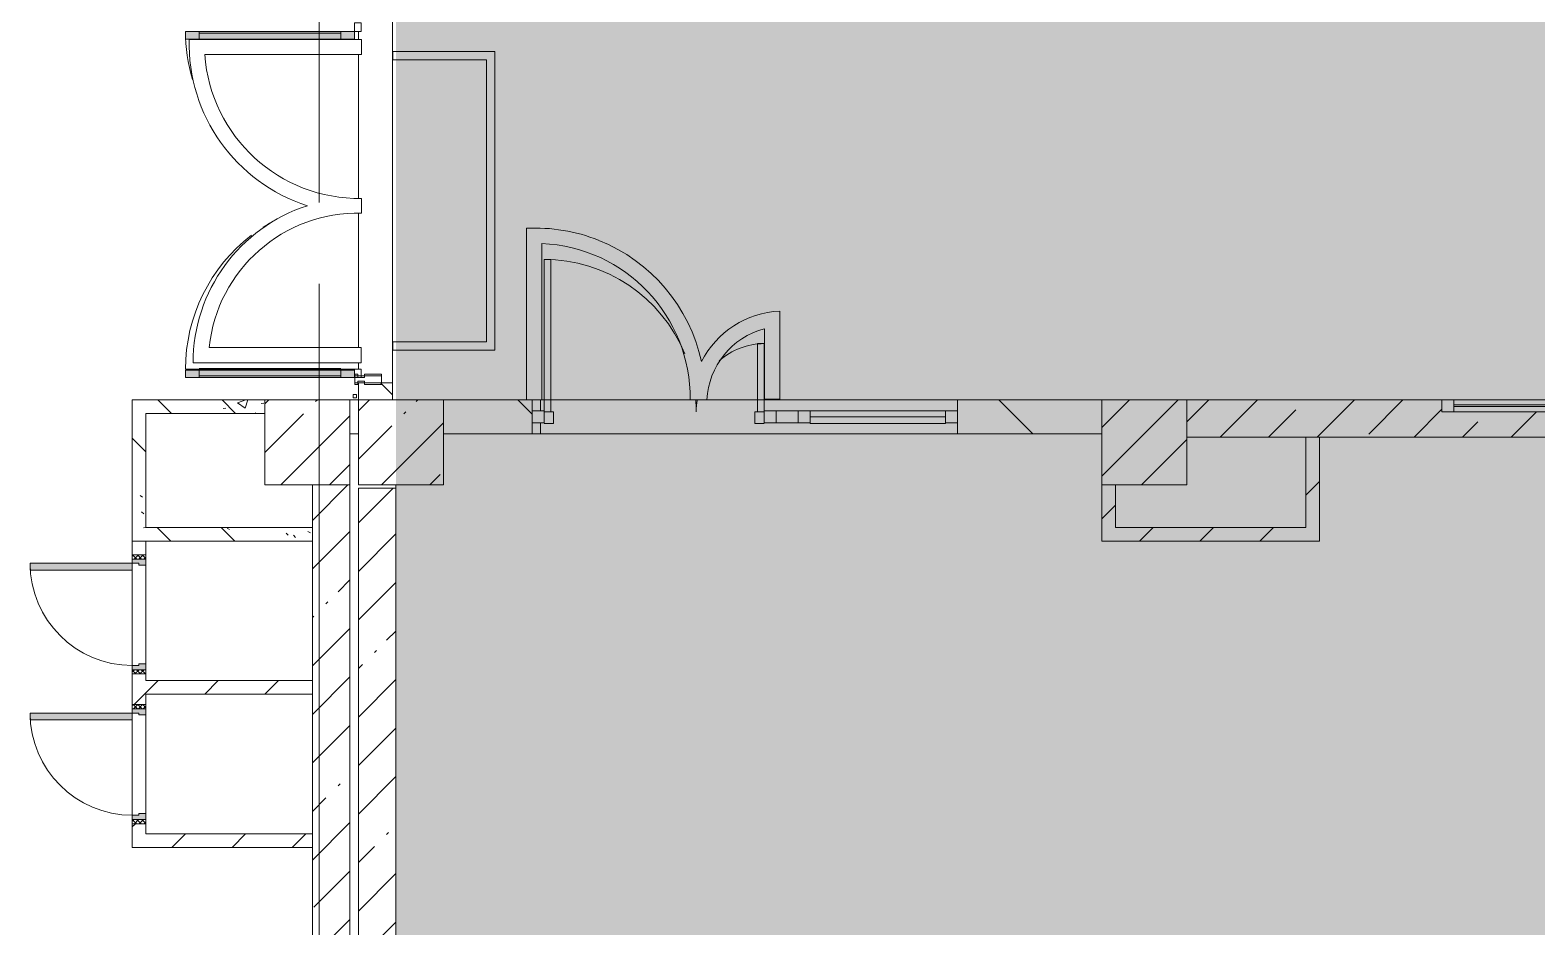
# Model space of a CAD drawing. Header units: millimetres. Extents: x 35147 to 231677, y -8553 to 29000.
# Drawn here: x 141277 to 150135, y 4803 to 10072 of the extents above; entities that cross this region are included whole.
import ezdxf

# ---------------------------------------------------------------- set-up
doc = ezdxf.new("R2010")
doc.units = ezdxf.units.MM
doc.linetypes.add('Осевая', pattern=[3175, 635, -476.25, 1587.5, -476.25])
doc.layers.add('A-DETL-GENF-2', color=7, linetype='Continuous', lineweight=9, true_color=0xc0c0c0, transparency=0.4)
for name, color, linetype, lineweight, true_color in [('A-DETL-GENF-3', 7, 'Continuous', 5, 0xe2e2e2), ('A-DETL-GENF-4', 7, 'Continuous', 5, 0xaaaaaa), ('A-DETL-GENF-5', 7, 'Continuous', 5, 0xb7b7b7), ('A-DOOR-2', 7, 'Continuous', 5, 0xaaaaaa), ('A-DOOR-3', 7, 'Continuous', 5, 0xe2e2e2), ('A-DOOR-4', 7, 'Continuous', 5, 0xb7b7b7), ('A-DOOR-FRAM-2', 7, 'Continuous', 5, 0xe2e2e2), ('A-DOOR-FRAM-3', 7, 'Continuous', 5, 0xaaaaaa), ('A-FLOR-1', 7, 'Continuous', 5, 0xaaaaaa), ('A-FLOR-2', 7, 'Continuous', 5, 0xb7b7b7), ('A-GLAZ-3', 7, 'Continuous', 5, 0x737373), ('A-GLAZ-CURT-3', 7, 'Continuous', 5, 0x737373), ('A-GLAZ-CWMG-4', 7, 'Continuous', 5, 0x737373), ('A-WALL-3', 7, 'Continuous', 9, 0x737373), ('I-WALL-4', 7, 'Continuous', 5, 0x737373), ('I-WALL-5', 7, 'Continuous', 5, 0x787878), ('S-COLS-2', 7, 'Continuous', 5, 0x737373)]:
    doc.layers.add(name, color=color, linetype=linetype, lineweight=lineweight, true_color=true_color)
for name, color, linetype, lineweight in [('A-GLAZ-CWMG-2', 7, 'Continuous', 5), ('A-WALL', 7, 'Continuous', 9), ('A-WALL-2', 7, 'Continuous', 5), ('I-WALL-3', 7, 'Continuous', 5), ('S-COLS-1', 7, 'Continuous', 5), ('Оси', 7, 'Continuous', 9), ('Оси-2', 7, 'Осевая', 9)]:
    doc.layers.add(name, color=color, linetype=linetype, lineweight=lineweight)
pattern_1 = [(45, (-38790, -7650), (-285.123, 285.123), []), (45, (-38504.88, -7650), (-285.123, 285.123), [504.031, -100.806, 16.764, -84.042])]
pattern_2 = [(45, (104667.4, 0), (-176.7767, 176.7767), [])]
pattern_3 = [(45, (104667.4, 0), (-285.123, 285.123), []), (45, (104952.5, 0), (-285.123, 285.123), [504.031, -100.806, 16.764, -84.042])]
pattern_4 = [(135, (104667.4, 0), (-353.5534, -353.5534), [])]
pattern_5 = [(135, (104667.4, 0), (-377.171, -377.171), [533.4, -88.9, 17.78, -88.9]), (135, (104667.4, 376.94), (-377.171, -377.171), []), (50, (104667.4, 0), (637.6445, -55.7866), [66.675, -733.425]), (355, (104667.4, 0), (-123.349, 668.699), [53.34, -586.74]), (100.451, (104720.5, -4.65), (514.299, 612.908), [56.665, -623.315]), (46.184, (104667.4, 177.8), (948.776, -147.15), [100.012, -1100.137]), (96.636, (104746.45, 165.5), (830.91, 865.997), [84.998, -934.973]), (351.184, (104667.4, 177.8), (830.918, 865.988), [80.01, -880.11]), (21, (104756.3, 133.35), (530.6506, -357.928), [66.675, -733.425]), (326, (104756.3, 133.35), (216.308, 644.658), [53.34, -586.74]), (71.451, (104800.5, 103.5), (746.96, 286.724), [56.665, -623.315]), (37.5, (104667.39, 0), (10.8105, 295.9426), [16.764, -562.864, 16.764, -578.866, -588.962]), (37.5, (104667.39, 0), (10.8105, 295.9426), [-1175.258, 16.764, -572.198]), (7.5, (104667.4, 0), (233.8692, 350.6318), [16.764, -322.834, 16.764, -549.529, -224.472]), (7.5, (104667.4, 0), (233.8692, 350.6318), [-905.891, 16.764, -207.708]), (327.5, (104469.14, 0), (474.5678, -20.0513), [16.764, -205.486, 16.764, -676.656, -920.115]), (327.5, (104469.14, 0), (474.5678, -20.0513), [-915.67, 16.764, -903.351]), (317.5, (104380.24, 0), (518.452, 88.9934), [16.764, -272.161, 16.764, -443.738, -653.415]), (317.5, (104380.24, 0), (518.452, 88.9934), [-749.427, 16.764, -636.651])]

# ---------------------------------------------------------------- blocks, each defined once
blk = doc.blocks.new('BSC_Колонна _Прямоугольная - 500х500-23286270-2_9_2_птичка')
at = {"layer": 'S-COLS-1'}
h = blk.add_hatch(dxfattribs=at)
h.set_pattern_fill('FP_66', color=256, style=0, pattern_type=2)
h.set_pattern_definition(pattern_1)
h.paths.add_polyline_path([(-30, -250), (-30, 250), (-250, 250), (-250, -250)])
h = blk.add_hatch(dxfattribs=at)
h.set_pattern_fill('FP_66', color=256, style=0, pattern_type=2)
h.set_pattern_definition(pattern_1)
h.paths.add_polyline_path([(-30, -250), (250, -250), (250, 250), (-30, 250), (-30, 100.3)])
for p, q in [((-30, 250), (-250, 250)), ((-250, 250), (-250, -250)), ((-250, -250), (-30, -250))]:
    blk.add_line(p, q, dxfattribs=at)
at = {"layer": 'S-COLS-2'}
for p, q in [((250, 250), (-30, 250)), ((250, -250), (250, 250)), ((-30, -250), (250, -250))]:
    blk.add_line(p, q, dxfattribs=at)
blk = doc.blocks.new('BSC_Колонна _Прямоугольная - 500х500-V237-2_9_2_птичка')
at = {"layer": 'S-COLS-1'}
h = blk.add_hatch(dxfattribs=at)
h.set_pattern_fill('FP_67', color=256, style=0, pattern_type=2)
h.set_pattern_definition([(45, (-43160, -7650), (-285.123, 285.123), []), (45, (-42874.88, -7650), (-285.123, 285.123), [504.031, -100.806, 16.764, -84.042])])
h.paths.add_polyline_path([(-250, -250), (250, -250), (250, 250), (-250, 250)])
at = {"layer": 'S-COLS-2'}
for p, q in [((250, 250), (-250, 250)), ((-250, 250), (-250, -250)), ((250, -250), (250, 250)), ((-250, -250), (250, -250))]:
    blk.add_line(p, q, dxfattribs=at)
blk = doc.blocks.new('BSC_Колонна _Прямоугольная - 500х500-V318-2_9_2_птичка')
at = {"layer": 'S-COLS-1'}
h = blk.add_hatch(dxfattribs=at)
h.set_pattern_fill('FP_138', color=256, style=0, pattern_type=2)
h.set_pattern_definition([(45, (-38240, -7650), (-285.123, 285.123), []), (45, (-37954.88, -7650), (-285.123, 285.123), [504.031, -100.806, 16.764, -84.042])])
h.paths.add_polyline_path([(-250, -250), (250, -250), (250, 250), (-250, 250), (-250, 100.3)])
for p, q in [((250, 250), (-250, 250)), ((-250, 250), (-250, -250)), ((250, -250), (250, 250)), ((-250, -250), (250, -250))]:
    blk.add_line(p, q, dxfattribs=at)
blk = doc.blocks.new('110_Дверь_СКБ_1Ст - д-18 700x2100h_Технический шкаф ЭОМ и СС-21511926-2_9_2_птичка')
at = {"layer": 'A-DOOR-2'}
h = blk.add_hatch(dxfattribs=at)
h.set_pattern_fill('FP_142', color=256, style=0, pattern_type=2)
h.set_pattern_definition([(135, (1951.41, 104.685), (-14.14214, -14.14214), []), (225, (1951.41, 104.685), (14.14214, -14.14214), [])])
h.paths.add_polyline_path([(337.5, -40), (362.5, -40), (362.5, 40), (337.5, 40)])
at = {"layer": 'A-DOOR-3'}
h = blk.add_hatch(color=256, dxfattribs=at)
h.paths.add_polyline_path([(-312.5, -40), (-277.5, -40), (-277.5, 0), (-287.5, 0), (-287.5, 40), (-312.5, 40)])
h.paths.add_polyline_path([(302.5, 0), (302.5, -40), (337.5, -40), (337.5, 40), (312.5, 40), (312.5, 0)])
at = {"layer": 'A-DOOR-FRAM-2'}
blk.add_hatch(color=256, dxfattribs=at).paths.add_polyline_path([(272.5, 640), (272.5, 40), (312.5, 40), (312.5, 640)])
at = {"layer": 'A-DOOR-FRAM-3'}
h = blk.add_hatch(dxfattribs=at)
h.set_pattern_fill('FP_143', color=256, style=0, pattern_type=2)
h.set_pattern_definition([(45, (-171.384, 104.685), (-14.1421, 14.1421), []), (135, (-171.384, 104.685), (-14.1421, -14.1421), [])])
h.paths.add_polyline_path([(-337.5, -40), (-312.5, -40), (-312.5, 40), (-337.5, 40)])
at = {"layer": 'A-DOOR-2'}
for p, q in [((312.5, 640), (272.5, 640)), ((272.5, 640), (272.5, 40)), ((312.5, 40), (312.5, 640)), ((272.5, 40), (312.5, 40))]:
    blk.add_line(p, q, dxfattribs=at)
blk.add_arc((312.5, 40), 600, 90, 180, dxfattribs=at)
at = {"layer": 'A-DOOR-FRAM-3'}
for p, q in [((-312.5, 40), (-337.5, 40)), ((-337.5, 40), (-337.5, -40)), ((-287.5, 40), (-312.5, 40)), ((-312.5, 40), (-312.5, -40)), ((-312.5, -40), (-312.5, 40)), ((-287.5, 0), (-287.5, 40)), ((-287.5, 40), (272.5, 40)), ((312.5, 40), (312.5, 0)), ((337.5, 40), (312.5, 40)), ((337.5, -40), (337.5, 40)), ((362.5, 40), (337.5, 40)), ((337.5, 40), (337.5, -40)), ((362.5, -40), (362.5, 40)), ((-337.5, -40), (-312.5, -40)), ((-312.5, -40), (-277.5, -40)), ((-277.5, 0), (-287.5, 0)), ((-277.5, -40), (-277.5, 0)), ((302.5, -40), (-277.5, -40)), ((312.5, 0), (302.5, 0)), ((302.5, 0), (302.5, -40)), ((302.5, -40), (337.5, -40)), ((337.5, -40), (362.5, -40))]:
    blk.add_line(p, q, dxfattribs=at)
blk = doc.blocks.new('120_Окно_СКБ_1Ст - 120_Окно_СКБ_1Ст 400х1200 EI30-24228621-2_9_2_птичка')
at = {"layer": 'A-GLAZ-3'}
for p, q in [((-600, 40), (-600, 110)), ((-600, 110), (-530, 110)), ((600, 110), (-600, 110)), ((-530, 110), (-530, 40)), ((530, 40), (530, 110)), ((530, 110), (600, 110)), ((600, 110), (600, 40)), ((-530, 40), (-600, 40)), ((-600, 40), (600, 40)), ((530, 80), (-530, 80)), ((530, 70), (-530, 70)), ((600, 40), (530, 40))]:
    blk.add_line(p, q, dxfattribs=at)
blk = doc.blocks.new('Прямоугольный импост - Импост структурный с накладкой - 160мм Темный-31239214-2_9_2_птичка')
at = {"layer": 'A-GLAZ-CWMG-2'}
for p, q in [((-50, 0), (-50, 17)), ((-50, 17), (0, 17)), ((-40, 0), (-50, 0)), ((-40, -40), (-40, 0)), ((0, 0), (-10, 0)), ((-10, 0), (-10, -40)), ((0, 17), (0, 0)), ((-50, -140), (-50, -40)), ((-50, -40), (-40, -40)), ((-10, -40), (0, -40)), ((0, -40), (0, -140)), ((0, -140), (-50, -140))]:
    blk.add_line(p, q, dxfattribs=at)
blk = doc.blocks.new('Дверь_Витражная_остекление_ - ДВН_ДАО_Главный вход_1800 в свету 5-32258809-2_9_2_птичка')
at = {"layer": 'A-DETL-GENF-3'}
for points in [[(-947.5, -723.4), (-947.5, -20), (-992.5, -20), (-992.5, -1012.5), (-947.5, -1012.5)], [(1042.5, -1012.5), (1042.5, -20), (997.5, -20), (997.5, -1012.5)]]:
    blk.add_hatch(color=256, dxfattribs=at).paths.add_polyline_path(points)
at = {"layer": 'A-DETL-GENF-4'}
for p, q in [((-947.5, -20), (-992.5, -20)), ((-992.5, -1012.5), (-992.5, -20)), ((-947.5, -20), (-992.5, -20)), ((-992.5, -20), (-992.5, -1012.5)), ((-947.5, -1012.5), (-947.5, -20)), ((-947.5, -1012.5), (-947.5, -20)), ((997.5, -1012.5), (997.5, -20)), ((997.5, -20), (997.5, -1012.5)), ((1042.5, -1012.5), (1042.5, -20)), ((1042.5, -1012.5), (1042.5, -20)), ((-992.5, -100), (-947.5, -100)), ((-982.5, -932.5), (-982.5, -100)), ((988.5, -932.5), (988.5, -100)), ((1042.5, -100), (997.5, -100)), ((1032.5, -932.5), (1032.5, -100)), ((-992.5, -932.5), (-947.5, -932.5)), ((1042.5, -932.5), (997.5, -932.5)), ((-992.5, -1012.5), (-947.5, -1012.5)), ((-992.5, -1012.5), (-947.5, -1012.5)), ((1042.5, -1012.5), (997.5, -1012.5)), ((997.5, -1012.5), (1042.5, -1012.5))]:
    blk.add_line(p, q, dxfattribs=at)
at = {"layer": 'A-DOOR-2'}
for p, q in [((-1042.5, 20), (-992.5, 20)), ((-1042.5, -20), (-1042.5, 20)), ((-992.5, 20), (-992.5, -20)), ((992.5, 20), (1042.5, 20)), ((992.5, -20), (992.5, 20)), ((1042.5, 20), (1042.5, -20)), ((-992.5, -20), (-1042.5, -20)), ((-992.5, -1012.5), (-992.5, -20)), ((992.5, -1012.5), (992.5, -20)), ((1042.5, -20), (992.5, -20))]:
    blk.add_line(p, q, dxfattribs=at)
for centre, start, end in [((992.5, -20), 209.21115, 212.8228), ((992.5, -20), 217.57984, 270), ((-992.5, -20), 270, 286.54233)]:
    blk.add_arc(centre, 992.5, start, end, dxfattribs=at)
blk = doc.blocks.new('Прямоугольный импост - Импост структурный с накладкой - 160мм Темный-31915521-2_9_2_птичка')
at = {"layer": 'A-GLAZ-CWMG-2'}
for p, q in [((-25, 0), (-25, 17)), ((-25, 17), (25, 17)), ((-15, 0), (-25, 0)), ((-15, -40), (-15, 0)), ((25, 0), (15, 0)), ((15, 0), (15, -40)), ((25, 17), (25, 0)), ((-25, -140), (-25, -40)), ((-25, -40), (-15, -40)), ((15, -40), (25, -40)), ((25, -40), (25, -140)), ((25, -140), (-25, -140))]:
    blk.add_line(p, q, dxfattribs=at)
blk = doc.blocks.new('Прямоугольный импост - 50 x 70 мм-V390-2_9_2_птичка')
at = {"layer": 'A-GLAZ-CWMG-4'}
for p, q in [((-70, 35), (0, 35)), ((-70, -35), (-70, 35)), ((0, 35), (0, -35)), ((0, -35), (-70, -35))]:
    blk.add_line(p, q, dxfattribs=at)
blk = doc.blocks.new('Дверь_Витражная_остекление_ - ДВН_ДАО_Главный вход_1200 в свету-V391-2_9_2_птичка')
at = {"layer": 'A-DOOR-3'}
for points in [[(-647.5, 30), (-607.5, 30), (-610.8, 925), (-647.5, 925), (-647.5, 35)], [(647.5, 30), (647.5, 430), (607.5, 430), (607.5, 30)]]:
    blk.add_hatch(color=256, dxfattribs=at).paths.add_polyline_path(points)
at = {"layer": 'A-DETL-GENF-5'}
for p, q in [((-607.5, 925), (-647.5, 925)), ((-647.5, 925), (-647.5, 35)), ((-607.5, 30), (-607.5, 925)), ((647.5, 430), (607.5, 430)), ((607.5, 430), (607.5, 30)), ((647.5, 35), (647.5, 430)), ((-647.5, 30), (-607.5, 30)), ((-592.5, 30), (-647.5, 30)), ((-592.5, -40), (-592.5, 30)), ((592.5, -40), (592.5, 30)), ((592.5, 30), (647.5, 30)), ((607.5, 30), (647.5, 30)), ((-647.5, -40), (-592.5, -40)), ((647.5, -40), (592.5, -40))]:
    blk.add_line(p, q, dxfattribs=at)
at = {"layer": 'A-DOOR-4'}
for p, q in [((-647.5, 925), (-647.5, 35)), ((647.5, 430), (647.5, 35))]:
    blk.add_line(p, q, dxfattribs=at)
for centre, radius, start, end in [((-647.5, 30), 895, 22.29231, 90), ((647.5, 30), 400, 90, 131.44756), ((-647.5, 30), 895, 360, 4.55581), ((647.5, 30), 400, 169.71082, 180)]:
    blk.add_arc(centre, radius, start, end, dxfattribs=at)
blk = doc.blocks.new('Системная панель - Стемалит - 40мм-V392-2_9_2_птичка')
at = {"layer": 'A-GLAZ-CURT-3'}
for p, q in [((65, 35), (-65, 35)), ((-65, 35), (-65, -35)), ((65, -35), (65, 35)), ((-65, -35), (65, -35))]:
    blk.add_line(p, q, dxfattribs=at)
blk = doc.blocks.new('Прямоугольный импост - 50 x 70 мм-V393-2_9_2_птичка')
at = {"layer": 'A-GLAZ-CWMG-4'}
for p, q in [((-35, 35), (35, 35)), ((-35, -35), (-35, 35)), ((35, 35), (35, -35)), ((35, -35), (-35, -35))]:
    blk.add_line(p, q, dxfattribs=at)
blk = doc.blocks.new('Прямоугольный импост - 50 x 70 мм-V394-2_9_2_птичка')
at = {"layer": 'A-GLAZ-CWMG-4'}
for p, q in [((0, 35), (-70, 35)), ((-70, 35), (-70, -35)), ((0, -35), (0, 35)), ((-70, -35), (0, -35))]:
    blk.add_line(p, q, dxfattribs=at)
blk = doc.blocks.new('Системная панель - Стекло - 40мм-V395-2_9_2_птичка')
at = {"layer": 'A-GLAZ-CURT-3'}
for p, q in [((397.5, 0), (-397.5, 0)), ((-397.5, 0), (-397.5, -40)), ((397.5, -40), (397.5, 0)), ((-397.5, -40), (397.5, -40))]:
    blk.add_line(p, q, dxfattribs=at)
blk = doc.blocks.new('Прямоугольный импост - 50 x 70 мм-V396-2_9_2_птичка')
at = {"layer": 'A-GLAZ-CWMG-4'}
for p, q in [((-35, 35), (35, 35)), ((-35, -35), (-35, 35)), ((35, 35), (35, -35)), ((35, -35), (-35, -35))]:
    blk.add_line(p, q, dxfattribs=at)
blk = doc.blocks.new('Прямоугольный импост - 50 x 70 мм-V397-2_9_2_птичка')
at = {"layer": 'A-GLAZ-CWMG-4'}
blk.add_line((41991, 7835), (41196, 7835), dxfattribs=at)

msp = doc.modelspace()

# ---------------------------------------------------------------- hatches: boundary and pattern name
at = {"layer": 'A-DETL-GENF-2'}
msp.add_hatch(color=256, dxfattribs=at).paths.add_polyline_path([(180508.3, -280), (180527.4, -280), (180527.4, 3300), (189527.4, 3300), (189527.4, 27350), (146577.4, 27350), (146577.4, 23778), (143427.4, 23778), (143427.4, -280), (179580.8, -280)])
at = {"layer": 'I-WALL-3'}
h = msp.add_hatch(dxfattribs=at)
h.set_pattern_fill('FP_95', color=256, style=0, pattern_type=2)
h.set_pattern_definition(pattern_4)
h.paths.add_polyline_path([(143207.4, 7900), (143407.4, 7900), (143407.4, 8000), (143207.4, 8000)])
h.paths.add_polyline_path([(143207.4, 10130), (143407.4, 10130), (143407.4, 10230), (143207.4, 10230)])
h = msp.add_hatch(dxfattribs=at)
h.set_pattern_fill('FP_95', color=256, style=0, pattern_type=2)
h.set_pattern_definition(pattern_4)
h.paths.add_polyline_path([(143157.4, 7700), (143207.4, 7700), (143207.4, 7900), (143157.4, 7900), (143157.4, 7750.3)])
h = msp.add_hatch(dxfattribs=at)
h.set_pattern_fill('FP_95', color=256, style=0, pattern_type=2)
h.set_pattern_definition(pattern_4)
h.paths.add_polyline_path([(147577.4, 7700), (147577.4, 7900), (146728.4, 7900), (146728.4, 7700)])
h.paths.add_polyline_path([(144228.4, 7700), (144228.4, 7900), (143707.4, 7900), (143707.4, 7700)])
h = msp.add_hatch(dxfattribs=at)
h.set_pattern_fill('FP_92', color=256, style=0, pattern_type=2)
h.set_pattern_definition(pattern_3)
h.paths.add_polyline_path([(149900.2, 7680), (152077.4, 7680), (152077.4, 7900), (150777.4, 7900), (150777.4, 7830), (149577.4, 7830), (149577.4, 7900), (148077.4, 7900), (148077.4, 7680), (148857.4, 7680)])
h = msp.add_hatch(dxfattribs=at)
h.set_pattern_fill('FP_96', color=256, style=0, pattern_type=2)
h.set_pattern_definition(pattern_2)
h.paths.add_polyline_path([(148857.4, 7070), (148857.4, 7680), (148777.4, 7680), (148777.4, 7070)])
h = msp.add_hatch(dxfattribs=at)
h.set_pattern_fill('FP_92', color=256, style=0, pattern_type=2)
h.set_pattern_definition(pattern_3)
h.paths.add_polyline_path([(142937.4, 400), (143157.4, 400), (143157.4, 7400), (142937.4, 7400), (142937.4, 808.9)])
h = msp.add_hatch(dxfattribs=at)
h.set_pattern_fill('FP_92', color=256, style=0, pattern_type=2)
h.set_pattern_definition(pattern_3)
h.paths.add_polyline_path([(143207.4, 410), (143427.4, 410), (143427.4, 7380), (143207.4, 7380), (143207.4, 808.9)])
h = msp.add_hatch(dxfattribs=at)
h.set_pattern_fill('FP_96', color=256, style=0, pattern_type=2)
h.set_pattern_definition(pattern_2)
h.paths.add_polyline_path([(147657.4, 7150), (147657.4, 7400), (147577.4, 7400), (147577.4, 7150)])
h = msp.add_hatch(dxfattribs=at)
h.set_pattern_fill('FP_96', color=256, style=0, pattern_type=2)
h.set_pattern_definition(pattern_2)
h.paths.add_polyline_path([(148777.4, 7070), (148777.4, 7150), (147577.4, 7150), (147577.4, 7070), (148045.1, 7070)])
h = msp.add_hatch(dxfattribs=at)
h.set_pattern_fill('FP_96', color=256, style=0, pattern_type=2)
h.set_pattern_definition(pattern_2)
h.paths.add_polyline_path([(141877.4, 5270), (141957.4, 5270), (141957.4, 5409), (141877.4, 5409)])
h.paths.add_polyline_path([(141877.4, 6109), (141957.4, 6109), (141957.4, 6289), (141877.4, 6289)])
h.paths.add_polyline_path([(141957.4, 6989), (141957.4, 7070), (141877.4, 7070), (141877.4, 6989)])
h = msp.add_hatch(dxfattribs=at)
h.set_pattern_fill('FP_96', color=256, style=0, pattern_type=2)
h.set_pattern_definition(pattern_2)
h.paths.add_polyline_path([(142937.4, 6170), (142937.4, 6250), (141957.4, 6250), (141957.4, 6170), (142480, 6170)])
h = msp.add_hatch(dxfattribs=at)
h.set_pattern_fill('FP_96', color=256, style=0, pattern_type=2)
h.set_pattern_definition(pattern_2)
h.paths.add_polyline_path([(142937.4, 5270), (142937.4, 5350), (141957.4, 5350), (141957.4, 5270), (142480, 5270)])
at = {"layer": 'I-WALL-5'}
h = msp.add_hatch(dxfattribs=at)
h.set_pattern_fill('FP_101', color=256, style=0, pattern_type=2)
h.set_pattern_definition(pattern_5)
h.paths.add_polyline_path([(141877.4, 7150), (141957.4, 7150), (141957.4, 7900), (141877.4, 7900), (141877.4, 7750.3)])
h = msp.add_hatch(dxfattribs=at)
h.set_pattern_fill('FP_101', color=256, style=0, pattern_type=2)
h.set_pattern_definition(pattern_5)
h.paths.add_polyline_path([(142480, 7820), (142657.4, 7820), (142657.4, 7900), (141957.4, 7900), (141957.4, 7820)])
h = msp.add_hatch(dxfattribs=at)
h.set_pattern_fill('FP_101', color=256, style=0, pattern_type=2)
h.set_pattern_definition(pattern_5)
h.paths.add_polyline_path([(141877.4, 7070), (142937.4, 7070), (142937.4, 7150), (141877.4, 7150)])

# ---------------------------------------------------------------- linework, layer by layer
at = {"layer": 'A-FLOR-1'}
for p, q in [((143225.8, 10018), (142212.1, 10018)), ((143207.4, 10064.1), (143207.4, 10018)), ((143225.8, 9928), (143225.8, 10018)), ((142304.1, 9928), (143225.8, 9928)), ((143207.4, 9928), (143207.4, 9083.9)), ((143410.2, 9947.2), (143410.2, 9897.2)), ((143225.8, 8996.7), (143225.8, 9083.1)), ((143207.4, 8996.1), (143207.4, 8208)), ((143410.2, 8241.3), (143410.2, 8191.3)), ((143224.4, 8208), (142330, 8208)), ((143224.4, 8118), (143224.4, 8208)), ((142235.4, 8118), (143224.4, 8118)), ((143207.4, 8118), (143207.4, 8080))]:
    msp.add_line(p, q, dxfattribs=at)
for centre, radius, start, end in [((143211.8, 9993), 1000, 178.56746, 252.28756), ((143211.8, 9993), 910, 184.09604, 270.88287), ((143204.4, 8118), 969, 107.84035, 180), ((143204.4, 8118), 879, 88.60541, 174.12324)]:
    msp.add_arc(centre, radius, start, end, dxfattribs=at)
at = {"layer": 'A-FLOR-2'}
for p, q in [((144010.2, 9947.2), (143410.2, 9947.2)), ((144010.2, 8191.3), (144010.2, 9947.2)), ((143410.2, 9897.2), (143960.2, 9897.2)), ((143960.2, 9897.2), (143960.2, 8241.3)), ((144195.5, 8907.6), (144195.5, 7900)), ((144285.5, 7900), (144285.5, 8818.2)), ((145684.4, 7903), (145684.4, 8421.4)), ((143960.2, 8241.3), (143410.2, 8241.3)), ((145594.4, 8317.2), (145594.4, 7903)), ((143410.2, 8191.3), (144010.2, 8191.3)), ((146728.4, 7900), (144228.4, 7900)), ((144277.4, 7900), (144277.4, 7835)), ((144285.5, 7900), (145158, 7900)), ((145255.9, 7900), (146728.4, 7900)), ((145594.4, 7903), (145684.4, 7903)), ((144277.4, 7765), (144277.4, 7700)), ((143427.4, 7400), (143427.4, 7380))]:
    msp.add_line(p, q, dxfattribs=at)
for centre, radius, start, end in [((144248, 7909), 1000, 68.22304, 93.01125), ((144248, 7909), 910, 359.43333, 87.64026), ((144248, 7909), 1000, 12.44956, 68.09182), ((145709.4, 7878), 544, 92.63401, 153.04618), ((145709.4, 7878), 454, 104.67311, 177.22246)]:
    msp.add_arc(centre, radius, start, end, dxfattribs=at)
at = {"layer": 'A-WALL'}
for p, q in [((142937.4, 7070), (142937.4, 7150)), ((141957.4, 7070), (141877.4, 7070)), ((142937.4, 6170), (142937.4, 6250)), ((142937.4, 5270), (142937.4, 5350))]:
    msp.add_line(p, q, dxfattribs=at)
at = {"layer": 'A-WALL-2'}
for p, q in [((143196.9, 7931), (143176.9, 7931)), ((143176.9, 7931), (143176.9, 7911)), ((143176.9, 7911), (143196.9, 7911)), ((143196.9, 7911), (143196.9, 7931))]:
    msp.add_line(p, q, dxfattribs=at)
at = {"layer": 'A-WALL-3'}
msp.add_line((148857.4, 7680), (148777.4, 7680), dxfattribs=at)
at = {"layer": 'I-WALL-3'}
for p, q in [((143407.4, 10230), (143407.4, 7900)), ((143207.4, 10018), (143207.4, 10064.1)), ((143207.4, 9083.9), (143207.4, 9928)), ((143207.4, 8208), (143207.4, 8996.1)), ((143207.4, 8080), (143207.4, 8118)), ((143407.4, 8000), (143207.4, 8000)), ((143207.4, 8000), (143207.4, 7900)), ((142657.4, 7900), (141877.4, 7900)), ((141877.4, 7900), (141877.4, 6989)), ((143207.4, 7900), (143157.4, 7900)), ((141957.4, 7820), (142657.4, 7820)), ((141957.4, 7150), (141957.4, 7820)), ((143157.4, 7700), (143207.4, 7700)), ((142937.4, 7400), (142937.4, 7150)), ((143157.4, 400), (143157.4, 7400)), ((143427.4, 7380), (143207.4, 7380)), ((143207.4, 7380), (143207.4, 410)), ((142937.4, 7150), (141957.4, 7150)), ((141957.4, 7070), (142937.4, 7070)), ((141957.4, 6989), (141957.4, 7070)), ((142937.4, 7070), (142937.4, 6250)), ((141877.4, 6289), (141877.4, 6109)), ((141957.4, 6250), (141957.4, 6289)), ((142937.4, 6250), (141957.4, 6250)), ((141957.4, 6109), (141957.4, 6170)), ((141957.4, 6170), (142937.4, 6170)), ((142937.4, 6170), (142937.4, 5350)), ((141877.4, 5409), (141877.4, 5270)), ((141957.4, 5350), (141957.4, 5409)), ((142937.4, 5350), (141957.4, 5350)), ((141877.4, 5270), (142937.4, 5270)), ((142937.4, 5270), (142937.4, 400))]:
    msp.add_line(p, q, dxfattribs=at)
at = {"layer": 'I-WALL-4'}
for p, q in [((144228.4, 7900), (143707.4, 7900)), ((144228.4, 7700), (144228.4, 7900)), ((146728.4, 7900), (146728.4, 7700)), ((146728.4, 7900), (147577.4, 7900)), ((149577.4, 7900), (148077.4, 7900)), ((147577.4, 7700), (143707.4, 7700)), ((148077.4, 7680), (148777.4, 7680)), ((148777.4, 7680), (148777.4, 7150)), ((148857.4, 7070), (148857.4, 7680)), ((148857.4, 7680), (151447.4, 7680)), ((143427.4, 800), (143427.4, 7380)), ((147577.4, 7400), (147577.4, 7070)), ((147657.4, 7150), (147657.4, 7400)), ((148777.4, 7150), (147657.4, 7150)), ((147577.4, 7070), (148857.4, 7070))]:
    msp.add_line(p, q, dxfattribs=at)
at = {"layer": 'Оси'}
msp.add_line((142977.4, -4552.8), (142977.4, 7947.2), dxfattribs=at)
at = {"layer": 'Оси-2'}
msp.add_line((142977.4, 7947.2), (142977.4, 11277.7), dxfattribs=at)

# ---------------------------------------------------------------- block references
at = {"layer": 'A-DOOR-2'}
for name, p, rotation in [('Дверь_Витражная_остекление_ - ДВН_ДАО_Главный вход_1800 в свету 5-32258809-2_9_2_птичка', (143203.4, 9072.5), 269.9999999999999), ('110_Дверь_СКБ_1Ст - д-18 700x2100h_Технический шкаф ЭОМ и СС-21511926-2_9_2_птичка', (141917.4, 6626.5), 89.99999999999991), ('110_Дверь_СКБ_1Ст - д-18 700x2100h_Технический шкаф ЭОМ и СС-21511926-2_9_2_птичка', (141917.4, 5746.5), 89.99999999999991)]:
    msp.add_blockref(name, p, dxfattribs=dict(at, rotation=rotation))
at = {"layer": 'A-DOOR-4'}
msp.add_blockref('Дверь_Витражная_остекление_ - ДВН_ДАО_Главный вход_1200 в свету-V391-2_9_2_птичка', (144945.9, 7800), dxfattribs=at)
at = {"layer": 'A-GLAZ-3'}
msp.add_blockref('120_Окно_СКБ_1Ст - 120_Окно_СКБ_1Ст 400х1200 EI30-24228621-2_9_2_птичка', (150177.4, 7790), dxfattribs=at)
at = {"layer": 'A-GLAZ-CURT-3'}
for name, p in [('Системная панель - Стемалит - 40мм-V392-2_9_2_птичка', (145728.4, 7800)), ('Системная панель - Стекло - 40мм-V395-2_9_2_птичка', (146260.9, 7800))]:
    msp.add_blockref(name, p, dxfattribs=at)
at = {"layer": 'A-GLAZ-CWMG-2', "extrusion": (0, 0, -1), "rotation": 270.0000000000001}
for name, p in [('Прямоугольный импост - Импост структурный с накладкой - 160мм Темный-31239214-2_9_2_птичка', (-143203.4, 8000)), ('Прямоугольный импост - Импост структурный с накладкой - 160мм Темный-31915521-2_9_2_птичка', (-143203.4, 8015))]:
    msp.add_blockref(name, p, dxfattribs=at)
at = {"layer": 'A-GLAZ-CWMG-4', "rotation": 180}
msp.add_blockref('Прямоугольный импост - 50 x 70 мм-V394-2_9_2_птичка', (144228.4, 7800), dxfattribs=at)
at = {"layer": 'A-GLAZ-CWMG-4', "extrusion": (0, 0, -1), "rotation": 180}
for name, p in [('Прямоугольный импост - 50 x 70 мм-V393-2_9_2_птичка', (-145628.4, 7800)), ('Прямоугольный импост - 50 x 70 мм-V396-2_9_2_птичка', (-145828.4, 7800)), ('Прямоугольный импост - 50 x 70 мм-V390-2_9_2_птичка', (-146728.4, 7800))]:
    msp.add_blockref(name, p, dxfattribs=at)
at = {"layer": 'A-GLAZ-CWMG-4'}
msp.add_blockref('Прямоугольный импост - 50 x 70 мм-V397-2_9_2_птичка', (104667.4, 0), dxfattribs=at)
at = {"layer": 'S-COLS-1'}
msp.add_blockref('BSC_Колонна _Прямоугольная - 500х500-V318-2_9_2_птичка', (142907.4, 7650), dxfattribs=at)
at = {"layer": 'S-COLS-2'}
for name, p in [('BSC_Колонна _Прямоугольная - 500х500-23286270-2_9_2_птичка', (143457.4, 7650)), ('BSC_Колонна _Прямоугольная - 500х500-V237-2_9_2_птичка', (147827.4, 7650))]:
    msp.add_blockref(name, p, dxfattribs=at)

doc.saveas('drawing.dxf')
